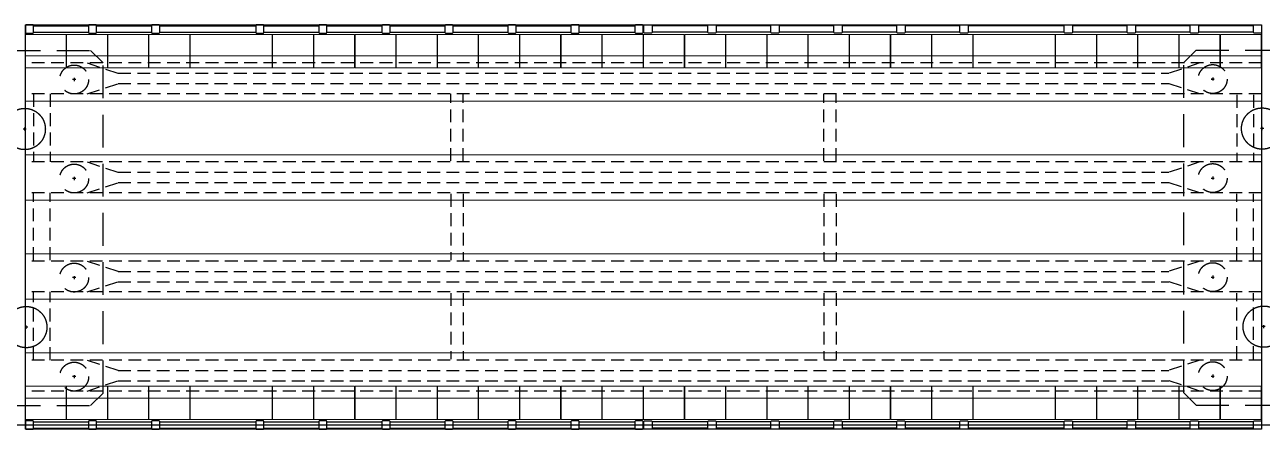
# Model space of a CAD drawing. Header units: millimetres. Extents: x 645430 to 1329725, y -477752 to 44877.
# Drawn here: x 776801 to 806831, y -46997 to -37197 of the extents above; entities that cross this region are included whole.
import ezdxf

# ---------------------------------------------------------------- set-up
doc = ezdxf.new("R2010")
doc.units = ezdxf.units.MM
doc.header["$LTSCALE"] = 250
doc.linetypes.add('DASHED2', pattern=[0.375, 0.25, -0.125])
doc.linetypes.add('HIDDEN', pattern=[9.525, 6.35, -3.175])
for name, color, linetype in [('Center Line', 34, 'Continuous'), ('CONCRETE', 35, 'Continuous'), ('Deck Slab', 11, 'Continuous'), ('Hatching', 35, 'Continuous'), ('Pile', 11, 'Continuous'), ('Ralling', 6, 'Continuous')]:
    doc.layers.add(name, color=color, linetype=linetype)
for name, color, linetype, lineweight in [('Conc out', 6, 'Continuous', 15), ('ROAD', 1, 'Continuous', 30), ('Text_Title', 1, 'Continuous', 20)]:
    doc.layers.add(name, color=color, linetype=linetype, lineweight=lineweight)

# ---------------------------------------------------------------- blocks, each defined once
blk = doc.blocks.new('GJGJH')
at = {"layer": 'Center Line'}
for p, q in [((-4838, 2050), (-4763, 2050)), ((-4800, 2088), (-4800, 2013)), ((-2438, 2050), (-2362, 2050)), ((-2400, 2088), (-2400, 2013)), ((-38, 2050), (38, 2050)), ((0, 2088), (0, 2013)), ((2362, 2050), (2438, 2050)), ((2400, 2088), (2400, 2013)), ((1200, 925), (1200, 850)), ((-3562, 850), (-3638, 850)), ((-3600, 888), (-3600, 813)), ((1238, 888), (1162, 888)), ((-4838, -350), (-4763, -350)), ((-4838, -350), (-4763, -350)), ((-4800, -388), (-4800, -312)), ((-4800, -312), (-4800, -388)), ((-2438, -350), (-2362, -350)), ((-2400, -388), (-2400, -312)), ((-38, -350), (38, -350)), ((0, -388), (0, -312)), ((2362, -350), (2438, -350)), ((2400, -388), (2400, -312))]:
    blk.add_line(p, q, dxfattribs=at)
at = {"layer": 'Hatching', "linetype": 'HIDDEN', "ltscale": 0.5}
for centre in [(-4800, 2050), (-2400, 2050), (0, 2050), (2400, 2050), (-4800, -350), (-2400, -350), (0, -350), (2400, -350)]:
    blk.add_circle(centre, 350, dxfattribs=at)
at = {"layer": 'Pile', "linetype": 'HIDDEN', "ltscale": 0.5}
for p, q in [((-5500, 2450), (-5200, 2750)), ((2800, 2750), (-5200, 2750)), ((3100, 2450), (2800, 2750)), ((-5500, -750), (-5500, 2450)), ((3100, -750), (3100, 2450)), ((-5200, -1050), (-5500, -750)), ((2800, -1050), (3100, -750)), ((2800, -1050), (-5200, -1050))]:
    blk.add_line(p, q, dxfattribs=at)
at = {"layer": 'Pile', "linetype": 'HIDDEN', "ltscale": 7}
for centre in [(-3600, 850), (1200, 888)]:
    blk.add_circle(centre, 500, dxfattribs=at)
blk = doc.blocks.new('PNAU')
at = {"layer": 'Conc out'}
for p, q in [((113325976, 9467310), (113295976, 9467310)), ((113325976, 9466210), (113295976, 9466210)), ((113325976, 9464910), (113295976, 9464910)), ((113325976, 9463810), (113295976, 9463810)), ((113325976, 9462510), (113295976, 9462510)), ((113325976, 9461410), (113295976, 9461410)), ((113325976, 9460110), (113295976, 9460110)), ((113325976, 9459010), (113295976, 9459010))]:
    blk.add_line(p, q, dxfattribs=at)
at = {"layer": 'CONCRETE', "color": 4, "ltscale": 5}
for p, q in [((113295976, 9458260), (113295976, 9468060)), ((113325976, 9468060), (113325976, 9458260)), ((113325976, 9458260), (113295976, 9458260))]:
    blk.add_line(p, q, dxfattribs=at)
at = {"layer": 'CONCRETE', "color": 4, "linetype": 'DASHED2', "ltscale": 5}
for p, q in [((113295976, 9468060), (113325976, 9468060)), ((113325976, 9467135), (113295976, 9467135)), ((113297476, 9467135), (113298226, 9466885)), ((113324476, 9467135), (113323726, 9466885)), ((113298226, 9466885), (113323726, 9466885)), ((113325976, 9466385), (113295976, 9466385)), ((113296176, 9466385), (113296176, 9464735)), ((113296576, 9466385), (113296576, 9464735)), ((113297476, 9466385), (113298226, 9466635)), ((113298226, 9466635), (113323726, 9466635)), ((113306301, 9464760), (113306301, 9466385)), ((113306601, 9464760), (113306601, 9466385)), ((113315351, 9464760), (113315351, 9466385)), ((113315651, 9464760), (113315651, 9466385)), ((113324476, 9466385), (113323726, 9466635)), ((113325376, 9466360), (113325376, 9464760)), ((113325776, 9466360), (113325776, 9464760)), ((113325976, 9464735), (113295976, 9464735)), ((113297476, 9464735), (113298226, 9464485)), ((113324476, 9464735), (113323726, 9464485)), ((113298226, 9464485), (113323726, 9464485)), ((113325976, 9463985), (113295976, 9463985)), ((113296176, 9462360), (113296176, 9463985)), ((113296576, 9462360), (113296576, 9463985)), ((113297476, 9463985), (113298226, 9464235)), ((113298226, 9464235), (113323726, 9464235)), ((113306301, 9463960), (113306301, 9462360)), ((113306601, 9463960), (113306601, 9462360)), ((113315351, 9463960), (113315351, 9462360)), ((113315651, 9463960), (113315651, 9462360)), ((113324476, 9463985), (113323726, 9464235)), ((113325376, 9462360), (113325376, 9463960)), ((113325776, 9462360), (113325776, 9463960)), ((113325976, 9462335), (113295976, 9462335)), ((113297476, 9462335), (113298226, 9462085)), ((113324476, 9462335), (113323726, 9462085)), ((113298226, 9462085), (113323726, 9462085)), ((113325976, 9461585), (113295976, 9461585)), ((113296176, 9459935), (113296176, 9461585)), ((113296576, 9459935), (113296576, 9461585)), ((113297476, 9461585), (113298226, 9461835)), ((113298226, 9461835), (113323726, 9461835)), ((113306301, 9461560), (113306301, 9459960)), ((113306601, 9461560), (113306601, 9459960)), ((113315351, 9461560), (113315351, 9459960)), ((113315651, 9461560), (113315651, 9459960)), ((113324476, 9461585), (113323726, 9461835)), ((113325376, 9459960), (113325376, 9461560)), ((113325776, 9459960), (113325776, 9461560)), ((113325976, 9459935), (113295976, 9459935)), ((113297476, 9459935), (113298226, 9459685)), ((113324476, 9459935), (113323726, 9459685)), ((113298226, 9459685), (113323726, 9459685)), ((113325976, 9459185), (113295976, 9459185)), ((113297476, 9459185), (113298226, 9459435)), ((113298226, 9459435), (113323726, 9459435)), ((113324476, 9459185), (113323726, 9459435))]:
    blk.add_line(p, q, dxfattribs=at)
at = {"layer": 'Deck Slab', "lineweight": 15}
for p, q in [((113295976, 9467825), (113296966, 9467825)), ((113295976, 9467020), (113295976, 9467825)), ((113296966, 9467825), (113296966, 9467020)), ((113296976, 9467825), (113297966, 9467825)), ((113296976, 9467020), (113296976, 9467825)), ((113297966, 9467825), (113297966, 9467020)), ((113297976, 9467825), (113298966, 9467825)), ((113297976, 9467020), (113297976, 9467825)), ((113298966, 9467825), (113298966, 9467020)), ((113298976, 9467825), (113299966, 9467825)), ((113298976, 9467020), (113298976, 9467825)), ((113299966, 9467825), (113299966, 9467020)), ((113299976, 9467825), (113301966, 9467825)), ((113299976, 9467020), (113299976, 9467825)), ((113301966, 9467825), (113301966, 9467020)), ((113301976, 9467825), (113302966, 9467825)), ((113301976, 9467020), (113301976, 9467825)), ((113302966, 9467825), (113302966, 9467020)), ((113302976, 9467825), (113303966, 9467825)), ((113302976, 9467020), (113302976, 9467825)), ((113303966, 9467825), (113303966, 9467020)), ((113303976, 9467825), (113304966, 9467825)), ((113303976, 9467020), (113303976, 9467825)), ((113304966, 9467825), (113304966, 9467020)), ((113304976, 9467825), (113305966, 9467825)), ((113304976, 9467020), (113304976, 9467825)), ((113305966, 9467825), (113305966, 9467020)), ((113305976, 9467825), (113306966, 9467825)), ((113305976, 9467020), (113305976, 9467825)), ((113306966, 9467825), (113306966, 9467020)), ((113306976, 9467825), (113307966, 9467825)), ((113306976, 9467020), (113306976, 9467825)), ((113307966, 9467825), (113307966, 9467020)), ((113307976, 9467825), (113308966, 9467825)), ((113307976, 9467020), (113307976, 9467825)), ((113308966, 9467825), (113308966, 9467020)), ((113308976, 9467825), (113309966, 9467825)), ((113308976, 9467020), (113308976, 9467825)), ((113309966, 9467825), (113309966, 9467020)), ((113309976, 9467825), (113310966, 9467825)), ((113309976, 9467020), (113309976, 9467825)), ((113310966, 9467825), (113310966, 9467020)), ((113310976, 9467825), (113311966, 9467825)), ((113310976, 9467020), (113310976, 9467825)), ((113311966, 9467825), (113311966, 9467020)), ((113311976, 9467825), (113312966, 9467825)), ((113311976, 9467020), (113311976, 9467825)), ((113312966, 9467825), (113312966, 9467020)), ((113312976, 9467825), (113313966, 9467825)), ((113312976, 9467020), (113312976, 9467825)), ((113313966, 9467825), (113313966, 9467020)), ((113313976, 9467825), (113314966, 9467825)), ((113313976, 9467020), (113313976, 9467825)), ((113314966, 9467825), (113314966, 9467020)), ((113314976, 9467825), (113315966, 9467825)), ((113314976, 9467020), (113314976, 9467825)), ((113315966, 9467825), (113315966, 9467020)), ((113315976, 9467825), (113316966, 9467825)), ((113315976, 9467020), (113315976, 9467825)), ((113316966, 9467825), (113316966, 9467020)), ((113316976, 9467825), (113317966, 9467825)), ((113316976, 9467020), (113316976, 9467825)), ((113317966, 9467825), (113317966, 9467020)), ((113317976, 9467825), (113318966, 9467825)), ((113317976, 9467020), (113317976, 9467825)), ((113318966, 9467825), (113318966, 9467020)), ((113318976, 9467825), (113320966, 9467825)), ((113318976, 9467020), (113318976, 9467825)), ((113320966, 9467825), (113320966, 9467020)), ((113320976, 9467825), (113321966, 9467825)), ((113320976, 9467020), (113320976, 9467825)), ((113321966, 9467825), (113321966, 9467020)), ((113321976, 9467825), (113322966, 9467825)), ((113321976, 9467020), (113321976, 9467825)), ((113322966, 9467825), (113322966, 9467020)), ((113322976, 9467825), (113323966, 9467825)), ((113322976, 9467020), (113322976, 9467825)), ((113323966, 9467825), (113323966, 9467020)), ((113323976, 9467825), (113324966, 9467825)), ((113323976, 9467020), (113323976, 9467825)), ((113324966, 9467825), (113324966, 9467020)), ((113324976, 9467825), (113325966, 9467825)), ((113324976, 9467020), (113324976, 9467825)), ((113325966, 9467825), (113325966, 9467020)), ((113296966, 9467020), (113295976, 9467020)), ((113297966, 9467020), (113296976, 9467020)), ((113298966, 9467020), (113297976, 9467020)), ((113299966, 9467020), (113298976, 9467020)), ((113301966, 9467020), (113299976, 9467020)), ((113302966, 9467020), (113301976, 9467020)), ((113303966, 9467020), (113302976, 9467020)), ((113304966, 9467020), (113303976, 9467020)), ((113305966, 9467020), (113304976, 9467020)), ((113306966, 9467020), (113305976, 9467020)), ((113307966, 9467020), (113306976, 9467020)), ((113308966, 9467020), (113307976, 9467020)), ((113309966, 9467020), (113308976, 9467020)), ((113310966, 9467020), (113309976, 9467020)), ((113311966, 9467020), (113310976, 9467020)), ((113312966, 9467020), (113311976, 9467020)), ((113313966, 9467020), (113312976, 9467020)), ((113314966, 9467020), (113313976, 9467020)), ((113315966, 9467020), (113314976, 9467020)), ((113316966, 9467020), (113315976, 9467020)), ((113317966, 9467020), (113316976, 9467020)), ((113318966, 9467020), (113317976, 9467020)), ((113320966, 9467020), (113318976, 9467020)), ((113321966, 9467020), (113320976, 9467020)), ((113322966, 9467020), (113321976, 9467020)), ((113323966, 9467020), (113322976, 9467020)), ((113324966, 9467020), (113323976, 9467020)), ((113325966, 9467020), (113324976, 9467020)), ((113296966, 9459300), (113295976, 9459300)), ((113295976, 9459300), (113295976, 9458495)), ((113296966, 9458495), (113296966, 9459300)), ((113297966, 9459300), (113296976, 9459300)), ((113296976, 9459300), (113296976, 9458495)), ((113297966, 9458495), (113297966, 9459300)), ((113298966, 9459300), (113297976, 9459300)), ((113297976, 9459300), (113297976, 9458495)), ((113298966, 9458495), (113298966, 9459300)), ((113299966, 9459300), (113298976, 9459300)), ((113298976, 9459300), (113298976, 9458495)), ((113299966, 9458495), (113299966, 9459300)), ((113301966, 9459300), (113299976, 9459300)), ((113299976, 9459300), (113299976, 9458495)), ((113301966, 9458495), (113301966, 9459300)), ((113302966, 9459300), (113301976, 9459300)), ((113301976, 9459300), (113301976, 9458495)), ((113302966, 9458495), (113302966, 9459300)), ((113303966, 9459300), (113302976, 9459300)), ((113302976, 9459300), (113302976, 9458495)), ((113303966, 9458495), (113303966, 9459300)), ((113304966, 9459300), (113303976, 9459300)), ((113303976, 9459300), (113303976, 9458495)), ((113304966, 9458495), (113304966, 9459300)), ((113305966, 9459300), (113304976, 9459300)), ((113304976, 9459300), (113304976, 9458495)), ((113305966, 9458495), (113305966, 9459300)), ((113306966, 9459300), (113305976, 9459300)), ((113305976, 9459300), (113305976, 9458495)), ((113306966, 9458495), (113306966, 9459300)), ((113307966, 9459300), (113306976, 9459300)), ((113306976, 9459300), (113306976, 9458495)), ((113307966, 9458495), (113307966, 9459300)), ((113308966, 9459300), (113307976, 9459300)), ((113307976, 9459300), (113307976, 9458495)), ((113308966, 9458495), (113308966, 9459300)), ((113309966, 9459300), (113308976, 9459300)), ((113308976, 9459300), (113308976, 9458495)), ((113309966, 9458495), (113309966, 9459300)), ((113310966, 9459300), (113309976, 9459300)), ((113309976, 9459300), (113309976, 9458495)), ((113310966, 9458495), (113310966, 9459300)), ((113311966, 9459300), (113310976, 9459300)), ((113310976, 9459300), (113310976, 9458495)), ((113311966, 9458495), (113311966, 9459300)), ((113312966, 9459300), (113311976, 9459300)), ((113311976, 9459300), (113311976, 9458495)), ((113312966, 9458495), (113312966, 9459300)), ((113313966, 9459300), (113312976, 9459300)), ((113312976, 9459300), (113312976, 9458495)), ((113313966, 9458495), (113313966, 9459300)), ((113314966, 9459300), (113313976, 9459300)), ((113313976, 9459300), (113313976, 9458495)), ((113314966, 9458495), (113314966, 9459300)), ((113315966, 9459300), (113314976, 9459300)), ((113314976, 9459300), (113314976, 9458495)), ((113315966, 9458495), (113315966, 9459300)), ((113316966, 9459300), (113315976, 9459300)), ((113315976, 9459300), (113315976, 9458495)), ((113316966, 9458495), (113316966, 9459300)), ((113317966, 9459300), (113316976, 9459300)), ((113316976, 9459300), (113316976, 9458495)), ((113317966, 9458495), (113317966, 9459300)), ((113318966, 9459300), (113317976, 9459300)), ((113317976, 9459300), (113317976, 9458495)), ((113318966, 9458495), (113318966, 9459300)), ((113320966, 9459300), (113318976, 9459300)), ((113318976, 9459300), (113318976, 9458495)), ((113320966, 9458495), (113320966, 9459300)), ((113321966, 9459300), (113320976, 9459300)), ((113320976, 9459300), (113320976, 9458495)), ((113321966, 9458495), (113321966, 9459300)), ((113322966, 9459300), (113321976, 9459300)), ((113321976, 9459300), (113321976, 9458495)), ((113322966, 9458495), (113322966, 9459300)), ((113323966, 9459300), (113322976, 9459300)), ((113322976, 9459300), (113322976, 9458495)), ((113323966, 9458495), (113323966, 9459300)), ((113324966, 9459300), (113323976, 9459300)), ((113323976, 9459300), (113323976, 9458495)), ((113324966, 9458495), (113324966, 9459300)), ((113325966, 9459300), (113324976, 9459300)), ((113324976, 9459300), (113324976, 9458495)), ((113325966, 9458495), (113325966, 9459300)), ((113295976, 9458495), (113296966, 9458495)), ((113296976, 9458495), (113297966, 9458495)), ((113297976, 9458495), (113298966, 9458495)), ((113298976, 9458495), (113299966, 9458495)), ((113299976, 9458495), (113301966, 9458495)), ((113301976, 9458495), (113302966, 9458495)), ((113302976, 9458495), (113303966, 9458495)), ((113303976, 9458495), (113304966, 9458495)), ((113304976, 9458495), (113305966, 9458495)), ((113305976, 9458495), (113306966, 9458495)), ((113306976, 9458495), (113307966, 9458495)), ((113307976, 9458495), (113308966, 9458495)), ((113308976, 9458495), (113309966, 9458495)), ((113309976, 9458495), (113310966, 9458495)), ((113310976, 9458495), (113311966, 9458495)), ((113311976, 9458495), (113312966, 9458495)), ((113312976, 9458495), (113313966, 9458495)), ((113313976, 9458495), (113314966, 9458495)), ((113314976, 9458495), (113315966, 9458495)), ((113315976, 9458495), (113316966, 9458495)), ((113316976, 9458495), (113317966, 9458495)), ((113317976, 9458495), (113318966, 9458495)), ((113318976, 9458495), (113320966, 9458495)), ((113320976, 9458495), (113321966, 9458495)), ((113321976, 9458495), (113322966, 9458495)), ((113322976, 9458495), (113323966, 9458495)), ((113323976, 9458495), (113324966, 9458495)), ((113324976, 9458495), (113325966, 9458495))]:
    blk.add_line(p, q, dxfattribs=at)
at = {"layer": 'Ralling'}
for p, q in [((113295976, 9468060), (113325976, 9468060)), ((113295989, 9468060), (113295976, 9468047)), ((113295989, 9468060), (113295976, 9468047)), ((113295976, 9468047), (113295976, 9467872)), ((113295976, 9468047), (113295976, 9467872)), ((113295976, 9467872), (113295989, 9467860)), ((113295976, 9467872), (113295989, 9467860)), ((113296164, 9468060), (113295989, 9468060)), ((113296164, 9468060), (113295989, 9468060)), ((113295989, 9467860), (113296164, 9467860)), ((113295989, 9467860), (113296164, 9467860)), ((113296176, 9468047), (113296164, 9468060)), ((113296176, 9468047), (113296164, 9468060)), ((113296164, 9467860), (113296176, 9467872)), ((113296164, 9467860), (113296176, 9467872)), ((113296176, 9467872), (113296176, 9468047)), ((113296176, 9467872), (113296176, 9468047)), ((113296176, 9468035), (113297506, 9468035)), ((113296176, 9467885), (113297506, 9467885)), ((113297519, 9468060), (113297506, 9468047)), ((113297506, 9468047), (113297506, 9467872)), ((113297506, 9467872), (113297519, 9467860)), ((113297694, 9468060), (113297519, 9468060)), ((113297519, 9467860), (113297694, 9467860)), ((113297706, 9468047), (113297694, 9468060)), ((113297694, 9467860), (113297706, 9467872)), ((113297706, 9467872), (113297706, 9468047)), ((113297706, 9467872), (113297706, 9468047)), ((113297706, 9468035), (113299036, 9468035)), ((113297706, 9467885), (113299036, 9467885)), ((113299049, 9468060), (113299036, 9468047)), ((113299036, 9468047), (113299036, 9467872)), ((113299036, 9467872), (113299049, 9467860)), ((113299224, 9468060), (113299049, 9468060)), ((113299049, 9467860), (113299224, 9467860)), ((113299236, 9468047), (113299224, 9468060)), ((113299224, 9467860), (113299236, 9467872)), ((113299236, 9467872), (113299236, 9468047)), ((113299236, 9467872), (113299236, 9468047)), ((113299236, 9468035), (113301566, 9468035)), ((113299236, 9467885), (113301566, 9467885)), ((113301579, 9468060), (113301566, 9468047)), ((113301566, 9468047), (113301566, 9467872)), ((113301566, 9467872), (113301579, 9467860)), ((113301754, 9468060), (113301579, 9468060)), ((113301579, 9467860), (113301754, 9467860)), ((113301766, 9468047), (113301754, 9468060)), ((113301754, 9467860), (113301766, 9467872)), ((113301766, 9467872), (113301766, 9468047)), ((113301766, 9467872), (113301766, 9468047)), ((113301766, 9468035), (113303096, 9468035)), ((113301766, 9467885), (113303096, 9467885)), ((113303109, 9468060), (113303096, 9468047)), ((113303096, 9468047), (113303096, 9467872)), ((113303096, 9467872), (113303109, 9467860)), ((113303284, 9468060), (113303109, 9468060)), ((113303109, 9467860), (113303284, 9467860)), ((113303296, 9468047), (113303284, 9468060)), ((113303284, 9467860), (113303296, 9467872)), ((113303296, 9467872), (113303296, 9468047)), ((113303296, 9467872), (113303296, 9468047)), ((113303296, 9468035), (113304626, 9468035)), ((113303296, 9467885), (113304626, 9467885)), ((113304639, 9468060), (113304626, 9468047)), ((113304626, 9468047), (113304626, 9467872)), ((113304626, 9467872), (113304639, 9467860)), ((113304814, 9468060), (113304639, 9468060)), ((113304639, 9467860), (113304814, 9467860)), ((113304826, 9468047), (113304814, 9468060)), ((113304814, 9467860), (113304826, 9467872)), ((113304826, 9467872), (113304826, 9468047)), ((113304826, 9467872), (113304826, 9468047)), ((113304826, 9468035), (113306156, 9468035)), ((113304826, 9467885), (113306156, 9467885)), ((113306169, 9468060), (113306156, 9468047)), ((113306156, 9468047), (113306156, 9467872)), ((113306156, 9467872), (113306169, 9467860)), ((113306344, 9468060), (113306169, 9468060)), ((113306169, 9467860), (113306344, 9467860)), ((113306356, 9468047), (113306344, 9468060)), ((113306344, 9467860), (113306356, 9467872)), ((113306356, 9467872), (113306356, 9468047)), ((113306356, 9467872), (113306356, 9468047)), ((113306356, 9468035), (113307686, 9468035)), ((113306356, 9467885), (113307686, 9467885)), ((113307699, 9468060), (113307686, 9468047)), ((113307686, 9468047), (113307686, 9467872)), ((113307686, 9467872), (113307699, 9467860)), ((113307874, 9468060), (113307699, 9468060)), ((113307699, 9467860), (113307874, 9467860)), ((113307886, 9468047), (113307874, 9468060)), ((113307874, 9467860), (113307886, 9467872)), ((113307886, 9467872), (113307886, 9468047)), ((113307886, 9467872), (113307886, 9468047)), ((113307886, 9468035), (113309216, 9468035)), ((113307886, 9467885), (113309216, 9467885)), ((113309229, 9468060), (113309216, 9468047)), ((113309216, 9468047), (113309216, 9467872)), ((113309216, 9467872), (113309229, 9467860)), ((113309404, 9468060), (113309229, 9468060)), ((113309229, 9467860), (113309404, 9467860)), ((113309416, 9468047), (113309404, 9468060)), ((113309404, 9467860), (113309416, 9467872)), ((113309416, 9467872), (113309416, 9468047)), ((113309416, 9467872), (113309416, 9468047)), ((113309416, 9468035), (113310766, 9468035)), ((113309416, 9467885), (113310766, 9467885)), ((113310779, 9468060), (113310766, 9468047)), ((113310779, 9468060), (113310766, 9468047)), ((113310766, 9468047), (113310766, 9467872)), ((113310766, 9468047), (113310766, 9467872)), ((113310766, 9467872), (113310779, 9467860)), ((113310766, 9467872), (113310779, 9467860)), ((113310954, 9468060), (113310779, 9468060)), ((113310954, 9468060), (113310779, 9468060)), ((113310779, 9467860), (113310954, 9467860)), ((113310779, 9467860), (113310954, 9467860)), ((113310966, 9468047), (113310954, 9468060)), ((113310954, 9467860), (113310966, 9467872)), ((113310966, 9467872), (113310966, 9468047)), ((113310986, 9468047), (113310999, 9468060)), ((113310986, 9468047), (113310999, 9468060)), ((113310986, 9467872), (113310986, 9468047)), ((113310986, 9467872), (113310986, 9468047)), ((113310999, 9467860), (113310986, 9467872)), ((113310999, 9467860), (113310986, 9467872)), ((113310999, 9468060), (113311174, 9468060)), ((113310999, 9468060), (113311174, 9468060)), ((113311174, 9467860), (113310999, 9467860)), ((113311174, 9467860), (113310999, 9467860)), ((113311174, 9468060), (113311186, 9468047)), ((113311174, 9468060), (113311186, 9468047)), ((113311186, 9467872), (113311174, 9467860)), ((113311186, 9467872), (113311174, 9467860)), ((113311186, 9468047), (113311186, 9467872)), ((113311186, 9468047), (113311186, 9467872)), ((113312536, 9468035), (113311186, 9468035)), ((113312536, 9467885), (113311186, 9467885)), ((113312536, 9468047), (113312549, 9468060)), ((113312536, 9467872), (113312536, 9468047)), ((113312549, 9467860), (113312536, 9467872)), ((113312549, 9468060), (113312724, 9468060)), ((113312724, 9467860), (113312549, 9467860)), ((113312724, 9468060), (113312736, 9468047)), ((113312736, 9467872), (113312724, 9467860)), ((113312736, 9468047), (113312736, 9467872)), ((113314066, 9468035), (113312736, 9468035)), ((113314066, 9467885), (113312736, 9467885)), ((113314066, 9468047), (113314079, 9468060)), ((113314066, 9467872), (113314066, 9468047)), ((113314079, 9467860), (113314066, 9467872)), ((113314079, 9468060), (113314254, 9468060)), ((113314254, 9467860), (113314079, 9467860)), ((113314254, 9468060), (113314266, 9468047)), ((113314266, 9467872), (113314254, 9467860)), ((113314266, 9468047), (113314266, 9467872)), ((113314266, 9468047), (113314266, 9467872)), ((113315596, 9468035), (113314266, 9468035)), ((113315596, 9467885), (113314266, 9467885)), ((113315596, 9468047), (113315609, 9468060)), ((113315596, 9467872), (113315596, 9468047)), ((113315609, 9467860), (113315596, 9467872)), ((113315609, 9468060), (113315784, 9468060)), ((113315784, 9467860), (113315609, 9467860)), ((113315784, 9468060), (113315796, 9468047)), ((113315796, 9467872), (113315784, 9467860)), ((113315796, 9468047), (113315796, 9467872)), ((113315796, 9468047), (113315796, 9467872)), ((113317126, 9468035), (113315796, 9468035)), ((113317126, 9467885), (113315796, 9467885)), ((113317126, 9468047), (113317139, 9468060)), ((113317126, 9467872), (113317126, 9468047)), ((113317139, 9467860), (113317126, 9467872)), ((113317139, 9468060), (113317314, 9468060)), ((113317314, 9467860), (113317139, 9467860)), ((113317314, 9468060), (113317326, 9468047)), ((113317326, 9467872), (113317314, 9467860)), ((113317326, 9468047), (113317326, 9467872)), ((113317326, 9468047), (113317326, 9467872)), ((113318656, 9468035), (113317326, 9468035)), ((113318656, 9467885), (113317326, 9467885)), ((113318656, 9468047), (113318669, 9468060)), ((113318656, 9467872), (113318656, 9468047)), ((113318669, 9467860), (113318656, 9467872)), ((113318669, 9468060), (113318844, 9468060)), ((113318844, 9467860), (113318669, 9467860)), ((113318844, 9468060), (113318856, 9468047)), ((113318856, 9467872), (113318844, 9467860)), ((113318856, 9468047), (113318856, 9467872)), ((113318856, 9468047), (113318856, 9467872)), ((113321186, 9468035), (113318856, 9468035)), ((113321186, 9467885), (113318856, 9467885)), ((113321186, 9468047), (113321199, 9468060)), ((113321186, 9467872), (113321186, 9468047)), ((113321199, 9467860), (113321186, 9467872)), ((113321199, 9468060), (113321374, 9468060)), ((113321374, 9467860), (113321199, 9467860)), ((113321374, 9468060), (113321386, 9468047)), ((113321386, 9467872), (113321374, 9467860)), ((113321386, 9468047), (113321386, 9467872)), ((113321386, 9468047), (113321386, 9467872)), ((113322716, 9468035), (113321386, 9468035)), ((113322716, 9467885), (113321386, 9467885)), ((113322716, 9468047), (113322729, 9468060)), ((113322716, 9467872), (113322716, 9468047)), ((113322729, 9467860), (113322716, 9467872)), ((113322729, 9468060), (113322904, 9468060)), ((113322904, 9467860), (113322729, 9467860)), ((113322904, 9468060), (113322916, 9468047)), ((113322916, 9467872), (113322904, 9467860)), ((113322916, 9468047), (113322916, 9467872)), ((113322916, 9468047), (113322916, 9467872)), ((113324246, 9468035), (113322916, 9468035)), ((113324246, 9467885), (113322916, 9467885)), ((113324246, 9468047), (113324259, 9468060)), ((113324246, 9467872), (113324246, 9468047)), ((113324259, 9467860), (113324246, 9467872)), ((113324259, 9468060), (113324434, 9468060)), ((113324434, 9467860), (113324259, 9467860)), ((113324434, 9468060), (113324446, 9468047)), ((113324446, 9467872), (113324434, 9467860)), ((113324446, 9468047), (113324446, 9467872)), ((113324446, 9468047), (113324446, 9467872)), ((113325776, 9468035), (113324446, 9468035)), ((113325776, 9467885), (113324446, 9467885)), ((113325776, 9468047), (113325789, 9468060)), ((113325776, 9467872), (113325776, 9468047)), ((113325789, 9467860), (113325776, 9467872)), ((113325789, 9468060), (113325964, 9468060)), ((113325964, 9467860), (113325789, 9467860)), ((113325964, 9468060), (113325976, 9468047)), ((113325976, 9467872), (113325964, 9467860)), ((113325976, 9468047), (113325976, 9467872)), ((113325976, 9468047), (113325976, 9467872)), ((113295989, 9458460), (113295976, 9458447)), ((113295976, 9458447), (113295976, 9458272)), ((113295976, 9458272), (113295989, 9458260)), ((113296164, 9458460), (113295989, 9458460)), ((113295989, 9458260), (113296164, 9458260)), ((113296176, 9458447), (113296164, 9458460)), ((113296164, 9458260), (113296176, 9458272)), ((113296176, 9458272), (113296176, 9458447)), ((113296176, 9458435), (113297506, 9458435)), ((113296176, 9458285), (113297506, 9458285)), ((113297519, 9458460), (113297506, 9458447)), ((113297506, 9458447), (113297506, 9458272)), ((113297506, 9458272), (113297519, 9458260)), ((113297694, 9458460), (113297519, 9458460)), ((113297519, 9458260), (113297694, 9458260)), ((113297706, 9458447), (113297694, 9458460)), ((113297694, 9458260), (113297706, 9458272)), ((113297706, 9458272), (113297706, 9458447)), ((113297706, 9458272), (113297706, 9458447)), ((113297706, 9458435), (113299036, 9458435)), ((113297706, 9458285), (113299036, 9458285)), ((113299049, 9458460), (113299036, 9458447)), ((113299036, 9458447), (113299036, 9458272)), ((113299036, 9458272), (113299049, 9458260)), ((113299224, 9458460), (113299049, 9458460)), ((113299049, 9458260), (113299224, 9458260)), ((113299236, 9458447), (113299224, 9458460)), ((113299224, 9458260), (113299236, 9458272)), ((113299236, 9458272), (113299236, 9458447)), ((113299236, 9458272), (113299236, 9458447)), ((113299236, 9458435), (113301566, 9458435)), ((113299236, 9458285), (113301566, 9458285)), ((113301579, 9458460), (113301566, 9458447)), ((113301566, 9458447), (113301566, 9458272)), ((113301566, 9458272), (113301579, 9458260)), ((113301754, 9458460), (113301579, 9458460)), ((113301579, 9458260), (113301754, 9458260)), ((113301766, 9458447), (113301754, 9458460)), ((113301754, 9458260), (113301766, 9458272)), ((113301766, 9458272), (113301766, 9458447)), ((113301766, 9458272), (113301766, 9458447)), ((113301766, 9458435), (113303096, 9458435)), ((113301766, 9458285), (113303096, 9458285)), ((113303109, 9458460), (113303096, 9458447)), ((113303096, 9458447), (113303096, 9458272)), ((113303096, 9458272), (113303109, 9458260)), ((113303284, 9458460), (113303109, 9458460)), ((113303109, 9458260), (113303284, 9458260)), ((113303296, 9458447), (113303284, 9458460)), ((113303284, 9458260), (113303296, 9458272)), ((113303296, 9458272), (113303296, 9458447)), ((113303296, 9458272), (113303296, 9458447)), ((113303296, 9458435), (113304626, 9458435)), ((113303296, 9458285), (113304626, 9458285)), ((113304639, 9458460), (113304626, 9458447)), ((113304626, 9458447), (113304626, 9458272)), ((113304626, 9458272), (113304639, 9458260)), ((113304814, 9458460), (113304639, 9458460)), ((113304639, 9458260), (113304814, 9458260)), ((113304826, 9458447), (113304814, 9458460)), ((113304814, 9458260), (113304826, 9458272)), ((113304826, 9458272), (113304826, 9458447)), ((113304826, 9458272), (113304826, 9458447)), ((113304826, 9458435), (113306156, 9458435)), ((113304826, 9458285), (113306156, 9458285)), ((113306169, 9458460), (113306156, 9458447)), ((113306156, 9458447), (113306156, 9458272)), ((113306156, 9458272), (113306169, 9458260)), ((113306344, 9458460), (113306169, 9458460)), ((113306169, 9458260), (113306344, 9458260)), ((113306356, 9458447), (113306344, 9458460)), ((113306344, 9458260), (113306356, 9458272)), ((113306356, 9458272), (113306356, 9458447)), ((113306356, 9458272), (113306356, 9458447)), ((113306356, 9458435), (113307686, 9458435)), ((113306356, 9458285), (113307686, 9458285)), ((113307699, 9458460), (113307686, 9458447)), ((113307686, 9458447), (113307686, 9458272)), ((113307686, 9458272), (113307699, 9458260)), ((113307874, 9458460), (113307699, 9458460)), ((113307699, 9458260), (113307874, 9458260)), ((113307886, 9458447), (113307874, 9458460)), ((113307874, 9458260), (113307886, 9458272)), ((113307886, 9458272), (113307886, 9458447)), ((113307886, 9458272), (113307886, 9458447)), ((113307886, 9458435), (113309216, 9458435)), ((113307886, 9458285), (113309216, 9458285)), ((113309229, 9458460), (113309216, 9458447)), ((113309216, 9458447), (113309216, 9458272)), ((113309216, 9458272), (113309229, 9458260)), ((113309404, 9458460), (113309229, 9458460)), ((113309229, 9458260), (113309404, 9458260)), ((113309416, 9458447), (113309404, 9458460)), ((113309404, 9458260), (113309416, 9458272)), ((113309416, 9458272), (113309416, 9458447)), ((113309416, 9458272), (113309416, 9458447)), ((113309416, 9458435), (113310766, 9458435)), ((113309416, 9458285), (113310766, 9458285)), ((113310779, 9458460), (113310766, 9458447)), ((113310766, 9458447), (113310766, 9458272)), ((113310766, 9458447), (113310766, 9458272)), ((113310766, 9458272), (113310779, 9458260)), ((113310766, 9458272), (113310779, 9458260)), ((113310954, 9458460), (113310779, 9458460)), ((113310779, 9458260), (113310954, 9458260)), ((113310966, 9458447), (113310954, 9458460)), ((113310954, 9458260), (113310966, 9458272)), ((113310966, 9458272), (113310966, 9458447)), ((113310986, 9458447), (113310999, 9458460)), ((113310986, 9458272), (113310986, 9458447)), ((113310999, 9458260), (113310986, 9458272)), ((113310999, 9458460), (113311174, 9458460)), ((113311174, 9458260), (113310999, 9458260)), ((113311174, 9458460), (113311186, 9458447)), ((113311186, 9458272), (113311174, 9458260)), ((113311186, 9458447), (113311186, 9458272)), ((113311186, 9458447), (113311186, 9458272)), ((113312536, 9458435), (113311186, 9458435)), ((113312536, 9458285), (113311186, 9458285)), ((113312536, 9458447), (113312549, 9458460)), ((113312536, 9458272), (113312536, 9458447)), ((113312549, 9458260), (113312536, 9458272)), ((113312549, 9458460), (113312724, 9458460)), ((113312724, 9458260), (113312549, 9458260)), ((113312724, 9458460), (113312736, 9458447)), ((113312736, 9458272), (113312724, 9458260)), ((113312736, 9458447), (113312736, 9458272)), ((113314066, 9458435), (113312736, 9458435)), ((113314066, 9458285), (113312736, 9458285)), ((113314066, 9458447), (113314079, 9458460)), ((113314066, 9458272), (113314066, 9458447)), ((113314079, 9458260), (113314066, 9458272)), ((113314079, 9458460), (113314254, 9458460)), ((113314254, 9458260), (113314079, 9458260)), ((113314254, 9458460), (113314266, 9458447)), ((113314266, 9458272), (113314254, 9458260)), ((113314266, 9458447), (113314266, 9458272)), ((113314266, 9458447), (113314266, 9458272)), ((113315596, 9458435), (113314266, 9458435)), ((113315596, 9458285), (113314266, 9458285)), ((113315596, 9458447), (113315609, 9458460)), ((113315596, 9458272), (113315596, 9458447)), ((113315609, 9458260), (113315596, 9458272)), ((113315609, 9458460), (113315784, 9458460)), ((113315784, 9458260), (113315609, 9458260)), ((113315784, 9458460), (113315796, 9458447)), ((113315796, 9458272), (113315784, 9458260)), ((113315796, 9458447), (113315796, 9458272)), ((113315796, 9458447), (113315796, 9458272)), ((113317126, 9458435), (113315796, 9458435)), ((113317126, 9458285), (113315796, 9458285)), ((113317126, 9458447), (113317139, 9458460)), ((113317126, 9458272), (113317126, 9458447)), ((113317139, 9458260), (113317126, 9458272)), ((113317139, 9458460), (113317314, 9458460)), ((113317314, 9458260), (113317139, 9458260)), ((113317314, 9458460), (113317326, 9458447)), ((113317326, 9458272), (113317314, 9458260)), ((113317326, 9458447), (113317326, 9458272)), ((113317326, 9458447), (113317326, 9458272)), ((113318656, 9458435), (113317326, 9458435)), ((113318656, 9458285), (113317326, 9458285)), ((113318656, 9458447), (113318669, 9458460)), ((113318656, 9458272), (113318656, 9458447)), ((113318669, 9458260), (113318656, 9458272)), ((113318669, 9458460), (113318844, 9458460)), ((113318844, 9458260), (113318669, 9458260)), ((113318844, 9458460), (113318856, 9458447)), ((113318856, 9458272), (113318844, 9458260)), ((113318856, 9458447), (113318856, 9458272)), ((113318856, 9458447), (113318856, 9458272)), ((113321186, 9458435), (113318856, 9458435)), ((113321186, 9458285), (113318856, 9458285)), ((113321186, 9458447), (113321199, 9458460)), ((113321186, 9458272), (113321186, 9458447)), ((113321199, 9458260), (113321186, 9458272)), ((113321199, 9458460), (113321374, 9458460)), ((113321374, 9458260), (113321199, 9458260)), ((113321374, 9458460), (113321386, 9458447)), ((113321386, 9458272), (113321374, 9458260)), ((113321386, 9458447), (113321386, 9458272)), ((113321386, 9458447), (113321386, 9458272)), ((113322716, 9458435), (113321386, 9458435)), ((113322716, 9458285), (113321386, 9458285)), ((113322716, 9458447), (113322729, 9458460)), ((113322716, 9458272), (113322716, 9458447)), ((113322729, 9458260), (113322716, 9458272)), ((113322729, 9458460), (113322904, 9458460)), ((113322904, 9458260), (113322729, 9458260)), ((113322904, 9458460), (113322916, 9458447)), ((113322916, 9458272), (113322904, 9458260)), ((113322916, 9458447), (113322916, 9458272)), ((113322916, 9458447), (113322916, 9458272)), ((113324246, 9458435), (113322916, 9458435)), ((113324246, 9458285), (113322916, 9458285)), ((113324246, 9458447), (113324259, 9458460)), ((113324246, 9458272), (113324246, 9458447)), ((113324259, 9458260), (113324246, 9458272)), ((113324259, 9458460), (113324434, 9458460)), ((113324434, 9458260), (113324259, 9458260)), ((113324434, 9458460), (113324446, 9458447)), ((113324446, 9458272), (113324434, 9458260)), ((113324446, 9458447), (113324446, 9458272)), ((113324446, 9458447), (113324446, 9458272)), ((113325776, 9458435), (113324446, 9458435)), ((113325776, 9458285), (113324446, 9458285)), ((113325776, 9458447), (113325789, 9458460)), ((113325776, 9458272), (113325776, 9458447)), ((113325789, 9458260), (113325776, 9458272)), ((113325789, 9458460), (113325964, 9458460)), ((113325964, 9458260), (113325789, 9458260)), ((113325964, 9458460), (113325976, 9458447)), ((113325976, 9458272), (113325964, 9458260)), ((113325976, 9458447), (113325976, 9458272)), ((113325976, 9458447), (113325976, 9458272))]:
    blk.add_line(p, q, dxfattribs=at)
at = {"layer": 'Text_Title', "rotation": 270}
for p in [(113295111, 9461934), (113325139, 9461945)]:
    blk.add_blockref('GJGJH', p, dxfattribs=at)

msp = doc.modelspace()

# ---------------------------------------------------------------- linework, layer by layer
at = {"ltscale": 5, "elevation": 3468}
msp.add_lwpolyline([(826846.3, -46896.8), (756786.3, -46896.8)], dxfattribs=at)

# ---------------------------------------------------------------- block references
at = {"layer": 'ROAD', "lineweight": 0, "xscale": 0.9999930987271249, "yscale": 0.9999930987271249, "zscale": 0.9999930987271249}
msp.add_blockref('PNAU', (-112518378.2, -9505191.4, 3468), dxfattribs=at)

doc.saveas('drawing.dxf')
